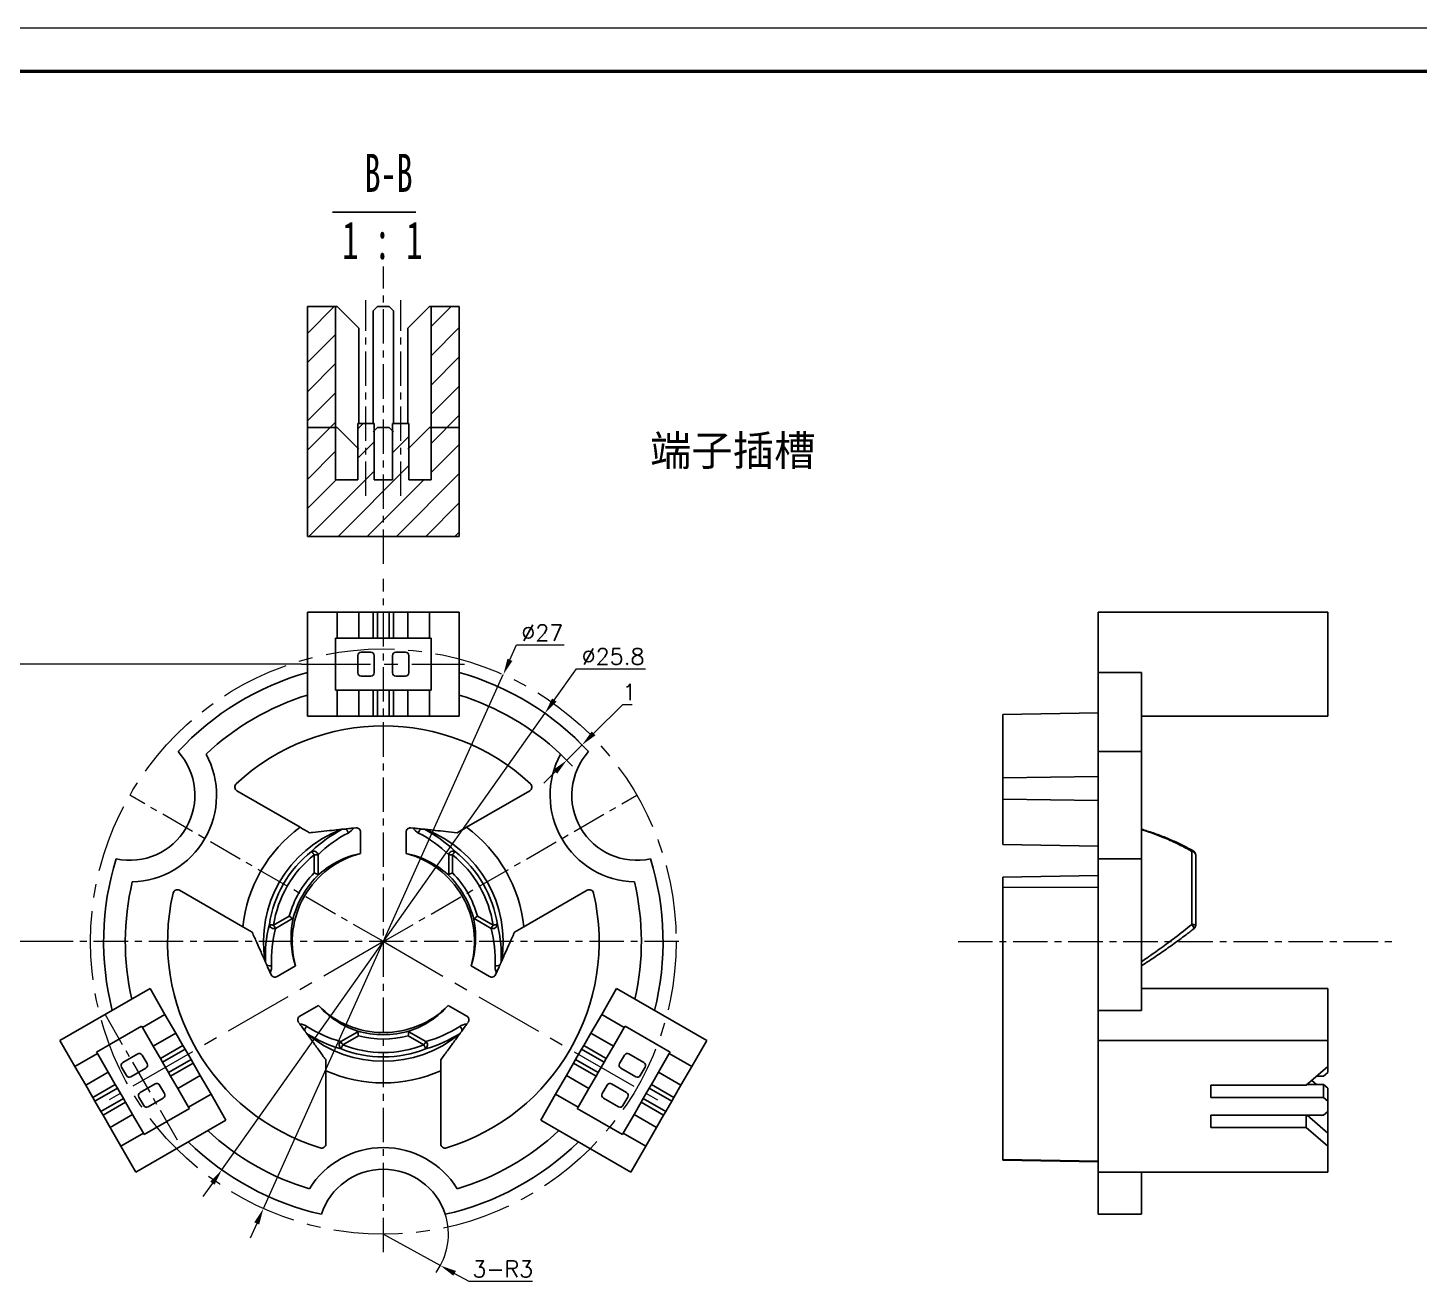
# Model space of a CAD drawing. Header units: millimetres. Extents: x 2517 to 6633, y 792 to 3241.
# Drawn here: x 3723 to 3787.1, y 1198.1 to 1255.9 of the extents above; entities that cross this region are included whole.
import ezdxf

# ---------------------------------------------------------------- set-up
doc = ezdxf.new("R2010")
doc.units = ezdxf.units.MM
doc.linetypes.add('CENTER', pattern=[50.8, 31.75, -6.35, 6.35, -6.35])
for name, color, linetype, lineweight in [('中心线', 1, 'CENTER', 9), ('填充', 3, 'Continuous', 9), ('实线', 7, 'Continuous', 25), ('尺寸标注', 2, 'Continuous', 9), ('引导线', 6, 'Continuous', 9), ('粗实线', 9, 'Continuous', 50)]:
    doc.layers.add(name, color=color, linetype=linetype, lineweight=lineweight)
doc.layers.add('图框', color=7, linetype='Continuous')
doc.styles.add('SLDTEXTSTYLE5', font='TXT', dxfattribs={"width": 0.62})
doc.styles.add('SLDTEXTSTYLE6', font='TXT', dxfattribs={"width": 0.62})
doc.styles.add('st', font='txt.shx')
doc.styles.get("Standard").update_dxf_attribs({"font": 'simfang.ttf'})
doc.dimstyles.new('st0.3', dxfattribs={"dimscale": 0.3, "dimtxt": 2.5, "dimasz": 2.5, "dimexe": 1.25, "dimexo": 0, "dimtad": 1, "dimtoh": 1, "dimdec": 3, "dimdsep": 46, "dimtxsty": 'st', "dimcen": 0, "dimclrd": 256, "dimclre": 256, "dimclrt": 256, "dimadec": 4, "dimazin": 2, "dimtfac": 1, "dimtdec": 3, "dimtmove": 0, "dimatfit": 1, "dimfxl": 1, "dimlwd": -1, "dimlwe": -1, "dimarcsym": 0})

# ---------------------------------------------------------------- blocks, each defined once
blk = doc.blocks.new('*D216')
at = {"layer": 'Defpoints', "color": 0, "ltscale": 0.1, "transparency": 16777216}
for p in [(3739.371, 1200.273), (3742.001, 1198.83)]:
    blk.add_point(p, dxfattribs=at)
at = {"layer": '尺寸标注', "ltscale": 0.1, "transparency": 16777216}
for p, q in [((3739.371, 1200.273), (3742.001, 1198.83)), ((3742.659, 1198.469), (3743.316, 1198.109)), ((3743.316, 1198.109), (3746.254, 1198.109))]:
    blk.add_line(p, q, dxfattribs=at)
blk.add_arc((3739.371, 1200.273), 3, 324.08818, 17.85846, dxfattribs=at)
blk.add_solid([(3742.719, 1198.579), (3742.599, 1198.36), (3742.001, 1198.83)], dxfattribs=at)
at = {"layer": '尺寸标注', "ltscale": 0.1, "transparency": 16777216, "insert": (3744.879, 1198.671), "char_height": 0.75, "attachment_point": 5, "style": 'st'}
blk.add_mtext('3-R3', dxfattribs=at)
blk = doc.blocks.new('SW_NOTE_1')
at = {"layer": '图框', "color": 0}
blk.add_line((-1.23, -0.86), (6.45, -0.86), dxfattribs=at)
at = {"layer": '图框', "color": 0, "char_height": 3.5, "attachment_point": 2}
for s, insert, style in [('B-B', (3.94, 4.51), 'SLDTEXTSTYLE5'), ('1 : 1', (3.37, -1.7), 'SLDTEXTSTYLE6')]:
    blk.add_mtext(s, dxfattribs=dict(at, insert=insert, style=style))
blk = doc.blocks.new('*D220')
at = {"layer": 'Defpoints', "color": 0, "ltscale": 0.1, "transparency": 16777216}
for p in [(3746.822, 1224.303), (3731.92, 1203.243)]:
    blk.add_point(p, dxfattribs=at)
at = {"layer": '尺寸标注', "ltscale": 0.1, "transparency": 16777216}
for p, q in [((3747.256, 1224.916), (3748.279, 1226.362)), ((3748.279, 1226.362), (3751.467, 1226.362)), ((3731.92, 1203.243), (3746.822, 1224.303)), ((3731.487, 1202.63), (3731.053, 1202.018))]:
    blk.add_line(p, q, dxfattribs=at)
for points in [[(3747.153, 1224.988), (3747.358, 1224.843), (3746.822, 1224.303)], [(3731.385, 1202.703), (3731.589, 1202.558), (3731.92, 1203.243)]]:
    blk.add_solid(points, dxfattribs=at)
at = {"layer": '尺寸标注', "ltscale": 0.1, "transparency": 16777216, "insert": (3749.967, 1226.925), "char_height": 0.75, "attachment_point": 5, "style": 'st'}
blk.add_mtext('∅25.8', dxfattribs=at)
blk = doc.blocks.new('*D226')
at = {"layer": 'Defpoints', "color": 0, "ltscale": 0.1, "transparency": 16777216}
for p in [(3735.6, 1226.573), (3721.314, 1213.773), (3723.956, 1213.773)]:
    blk.add_point(p, dxfattribs=at)
at = {"layer": '尺寸标注', "ltscale": 0.1, "transparency": 16777216}
for p, q in [((3735.6, 1226.573), (3720.939, 1226.573)), ((3721.314, 1225.823), (3721.314, 1214.523)), ((3723.956, 1213.773), (3720.939, 1213.773))]:
    blk.add_line(p, q, dxfattribs=at)
for points in [[(3721.189, 1225.823), (3721.439, 1225.823), (3721.314, 1226.573)], [(3721.189, 1214.523), (3721.439, 1214.523), (3721.314, 1213.773)]]:
    blk.add_solid(points, dxfattribs=at)
at = {"layer": '尺寸标注', "ltscale": 0.1, "transparency": 16777216, "insert": (3720.752, 1222.336), "char_height": 0.75, "attachment_point": 5, "rotation": 90, "style": 'st'}
blk.add_mtext('12.8', dxfattribs=at)
blk = doc.blocks.new('*D246')
at = {"layer": 'Defpoints', "color": 0, "ltscale": 0.1, "transparency": 16777216}
for p in [(3744.903, 1226.088), (3733.839, 1201.458)]:
    blk.add_point(p, dxfattribs=at)
at = {"layer": '尺寸标注', "ltscale": 0.1, "transparency": 16777216}
for p, q in [((3745.21, 1226.772), (3745.518, 1227.456)), ((3745.518, 1227.456), (3747.705, 1227.456)), ((3733.839, 1201.458), (3744.903, 1226.088)), ((3733.532, 1200.774), (3733.224, 1200.09))]:
    blk.add_line(p, q, dxfattribs=at)
for points in [[(3745.096, 1226.823), (3745.324, 1226.72), (3744.903, 1226.088)], [(3733.418, 1200.826), (3733.646, 1200.723), (3733.839, 1201.458)]]:
    blk.add_solid(points, dxfattribs=at)
at = {"layer": '尺寸标注', "ltscale": 0.1, "transparency": 16777216, "insert": (3746.705, 1228.018), "char_height": 0.75, "attachment_point": 5, "style": 'st'}
blk.add_mtext('∅27', dxfattribs=at)
blk = doc.blocks.new('*D431')
at = {"layer": 'Defpoints', "color": 0, "ltscale": 0.1, "transparency": 16777216}
for p in [(3748.25, 1223.131), (3747.543, 1222.424), (3748.536, 1222.845)]:
    blk.add_point(p, dxfattribs=at)
at = {"layer": '尺寸标注', "ltscale": 0.1, "transparency": 16777216}
for p, q in [((3749.066, 1223.376), (3750.408, 1224.717)), ((3750.408, 1224.717), (3750.845, 1224.717)), ((3748.25, 1223.131), (3748.801, 1222.58)), ((3747.543, 1222.424), (3748.094, 1221.873)), ((3747.829, 1222.138), (3748.536, 1222.845)), ((3747.298, 1221.608), (3746.768, 1221.077))]:
    blk.add_line(p, q, dxfattribs=at)
for points in [[(3748.978, 1223.464), (3749.155, 1223.287), (3748.536, 1222.845)], [(3747.21, 1221.696), (3747.387, 1221.519), (3747.829, 1222.138)]]:
    blk.add_solid(points, dxfattribs=at)
at = {"layer": '尺寸标注', "ltscale": 0.1, "transparency": 16777216, "insert": (3750.72, 1225.28), "char_height": 0.75, "attachment_point": 5, "style": 'st'}
blk.add_mtext('1', dxfattribs=at)

msp = doc.modelspace()

# ---------------------------------------------------------------- hatches: boundary and pattern name
at = {"layer": '填充'}
h = msp.add_hatch(dxfattribs=at)
h.set_pattern_fill('ANSI31', color=256, scale=0.3, style=0)
h.set_pattern_definition([(45, (41.2096, -64.5326), (-0.6735192, 0.6735192), [])])
h.paths.add_polyline_path([(3737.1711, 1243.0679), (3735.8711, 1243.0679), (3735.8711, 1232.4679), (3742.8711, 1232.4679), (3742.8711, 1243.0679), (3741.5711, 1243.0679), (3741.5711, 1235.0679), (3740.5461, 1235.0679), (3740.5461, 1237.6679), (3739.7961, 1237.6679), (3739.7961, 1235.0679), (3738.9461, 1235.0679), (3738.9461, 1237.6679), (3738.1961, 1237.6679), (3738.1961, 1235.0679), (3737.1711, 1235.0679)], flags=0)

# ---------------------------------------------------------------- linework, layer by layer
at = {"color": 7, "linetype": 'Continuous', "lineweight": 25}
for p, q in [((3735.8711, 1243.0679), (3735.8711, 1232.4679)), ((3737.1711, 1243.0679), (3735.8711, 1243.0679)), ((3737.1711, 1235.0679), (3737.1711, 1243.0679)), ((3737.2461, 1243.0679), (3737.1711, 1243.0679)), ((3738.2461, 1242.0679), (3737.2461, 1243.0679)), ((3739.0961, 1243.0679), (3738.8961, 1242.8679)), ((3738.8961, 1242.8679), (3738.8961, 1237.6679)), ((3739.6461, 1243.0679), (3739.0961, 1243.0679)), ((3739.8461, 1242.8679), (3739.6461, 1243.0679)), ((3739.8461, 1237.6679), (3739.8461, 1242.8679)), ((3741.4961, 1243.0679), (3740.4961, 1242.0679)), ((3741.5711, 1243.0679), (3741.4961, 1243.0679)), ((3741.5711, 1243.0679), (3741.5711, 1235.0679)), ((3742.8711, 1243.0679), (3741.5711, 1243.0679)), ((3742.8711, 1243.0679), (3742.8711, 1232.4679)), ((3738.2461, 1237.6679), (3738.2461, 1242.0679)), ((3740.4961, 1242.0679), (3740.4961, 1237.6679)), ((3737.1711, 1237.4816), (3735.8711, 1237.4816)), ((3737.2461, 1237.4816), (3737.1711, 1237.4816)), ((3738.2461, 1236.4816), (3737.2461, 1237.4816)), ((3738.1961, 1237.6679), (3738.1961, 1235.0679)), ((3738.1961, 1237.6679), (3738.9461, 1237.6679)), ((3739.0961, 1237.4816), (3738.8961, 1237.2816)), ((3738.9461, 1235.0679), (3738.9461, 1237.6679)), ((3739.6461, 1237.4816), (3739.0961, 1237.4816)), ((3739.8461, 1237.2816), (3739.6461, 1237.4816)), ((3739.7961, 1237.6679), (3739.7961, 1235.0679)), ((3739.7961, 1237.6679), (3740.5461, 1237.6679)), ((3741.4961, 1237.4816), (3740.4961, 1236.4816)), ((3740.5461, 1235.0679), (3740.5461, 1237.6679)), ((3741.5711, 1237.4816), (3741.4961, 1237.4816)), ((3742.8711, 1237.4816), (3741.5711, 1237.4816)), ((3738.1961, 1235.0679), (3737.1711, 1235.0679)), ((3739.7961, 1235.0679), (3738.9461, 1235.0679)), ((3741.5711, 1235.0679), (3740.5461, 1235.0679)), ((3735.8711, 1232.4679), (3742.8711, 1232.4679)), ((3735.8711, 1228.973), (3735.8711, 1224.173)), ((3735.8711, 1228.973), (3737.2461, 1228.973)), ((3737.2461, 1227.773), (3737.2461, 1228.973)), ((3738.2461, 1228.973), (3737.2461, 1228.973)), ((3738.2461, 1227.773), (3738.2461, 1228.973)), ((3738.8961, 1228.973), (3738.2461, 1228.973)), ((3738.8961, 1227.773), (3738.8961, 1228.973)), ((3738.8961, 1228.973), (3739.0961, 1228.973)), ((3739.0961, 1228.973), (3739.0961, 1227.773)), ((3739.0961, 1228.973), (3739.6461, 1228.973)), ((3739.6461, 1227.773), (3739.6461, 1228.973)), ((3739.6461, 1228.973), (3739.8461, 1228.973)), ((3739.8461, 1228.973), (3739.8461, 1227.773)), ((3740.4961, 1228.973), (3739.8461, 1228.973)), ((3740.4961, 1227.773), (3740.4961, 1228.973)), ((3741.4961, 1228.973), (3740.4961, 1228.973)), ((3741.4961, 1227.773), (3741.4961, 1228.973)), ((3741.4961, 1228.973), (3742.8711, 1228.973)), ((3742.8711, 1228.973), (3742.8711, 1224.173)), ((3782.934, 1228.973), (3772.334, 1228.973)), ((3772.334, 1228.973), (3772.334, 1226.1891)), ((3782.934, 1228.973), (3782.934, 1224.173)), ((3737.1711, 1227.773), (3737.1711, 1225.373)), ((3737.2461, 1227.773), (3737.1711, 1227.773)), ((3738.2461, 1227.773), (3737.2461, 1227.773)), ((3738.8961, 1227.773), (3738.2461, 1227.773)), ((3739.0961, 1227.773), (3738.8961, 1227.773)), ((3739.6461, 1227.773), (3739.0961, 1227.773)), ((3739.8461, 1227.773), (3739.6461, 1227.773)), ((3740.4961, 1227.773), (3739.8461, 1227.773)), ((3741.4961, 1227.773), (3740.4961, 1227.773)), ((3741.5711, 1227.773), (3741.4961, 1227.773)), ((3741.5711, 1225.373), (3741.5711, 1227.773)), ((3738.1961, 1226.973), (3738.1961, 1226.173)), ((3738.7961, 1227.123), (3738.3461, 1227.123)), ((3738.9461, 1226.173), (3738.9461, 1226.973)), ((3739.7961, 1226.973), (3739.7961, 1226.173)), ((3740.3961, 1227.123), (3739.9461, 1227.123)), ((3740.5461, 1226.173), (3740.5461, 1226.973)), ((3772.334, 1226.1891), (3774.334, 1226.1891)), ((3772.334, 1222.5359), (3772.334, 1226.1891)), ((3774.334, 1226.1891), (3774.334, 1222.5359)), ((3738.3461, 1226.023), (3738.7961, 1226.023)), ((3739.9461, 1226.023), (3740.3961, 1226.023)), ((3737.2461, 1225.373), (3737.1711, 1225.373)), ((3737.2461, 1224.173), (3737.2461, 1225.373)), ((3738.2461, 1225.373), (3737.2461, 1225.373)), ((3738.2461, 1224.173), (3738.2461, 1225.373)), ((3738.8961, 1225.373), (3738.2461, 1225.373)), ((3738.8961, 1224.173), (3738.8961, 1225.373)), ((3738.8961, 1225.373), (3739.0961, 1225.373)), ((3739.0961, 1225.373), (3739.0961, 1224.173)), ((3739.6461, 1225.373), (3739.0961, 1225.373)), ((3739.6461, 1224.173), (3739.6461, 1225.373)), ((3739.6461, 1225.373), (3739.8461, 1225.373)), ((3739.8461, 1225.373), (3739.8461, 1224.173)), ((3740.4961, 1225.373), (3739.8461, 1225.373)), ((3740.4961, 1224.173), (3740.4961, 1225.373)), ((3741.4961, 1225.373), (3740.4961, 1225.373)), ((3741.4961, 1224.173), (3741.4961, 1225.373)), ((3741.5711, 1225.373), (3741.4961, 1225.373)), ((3772.334, 1224.323), (3767.934, 1224.2479)), ((3767.934, 1221.3349), (3767.934, 1224.2479)), ((3737.2461, 1224.173), (3735.8711, 1224.173)), ((3737.2461, 1224.173), (3738.2461, 1224.173)), ((3738.2461, 1224.173), (3738.8961, 1224.173)), ((3739.0961, 1224.173), (3738.8961, 1224.173)), ((3739.6461, 1224.173), (3739.0961, 1224.173)), ((3739.8461, 1224.173), (3739.6461, 1224.173)), ((3739.8461, 1224.173), (3740.4961, 1224.173)), ((3740.4961, 1224.173), (3741.4961, 1224.173)), ((3742.8711, 1224.173), (3741.4961, 1224.173)), ((3782.934, 1224.173), (3774.334, 1224.173)), ((3772.334, 1222.5359), (3774.334, 1222.5359)), ((3772.334, 1222.5359), (3772.334, 1217.5901)), ((3774.334, 1222.5359), (3774.334, 1217.5901)), ((3767.934, 1221.3349), (3772.334, 1221.3891)), ((3767.934, 1220.3425), (3767.934, 1221.3349)), ((3735.5389, 1219.0454), (3732.6211, 1220.73)), ((3746.121, 1220.73), (3743.2032, 1219.0454)), ((3767.934, 1220.3425), (3772.334, 1220.2775)), ((3767.934, 1218.256), (3767.934, 1220.3425)), ((3738.0101, 1219.0102), (3738.1002, 1219.0197)), ((3738.3211, 1217.8396), (3738.3211, 1218.8208)), ((3740.4211, 1218.8208), (3740.4211, 1217.8396)), ((3740.7321, 1219.0102), (3740.642, 1219.0197)), ((3767.934, 1218.256), (3772.334, 1218.1788)), ((3776.6511, 1214.5602), (3776.6511, 1217.9321)), ((3736.1849, 1216.9428), (3736.1849, 1217.7762)), ((3736.3581, 1217.7762), (3736.1849, 1217.7762)), ((3736.3581, 1217.7762), (3736.3581, 1216.8705)), ((3742.384, 1217.7762), (3742.5573, 1217.7762)), ((3742.384, 1216.8705), (3742.384, 1217.7762)), ((3742.5573, 1217.7762), (3742.5573, 1216.9428)), ((3774.334, 1217.5901), (3772.334, 1217.5901)), ((3772.334, 1210.596), (3772.334, 1217.5901)), ((3774.334, 1217.5901), (3774.334, 1210.596)), ((3776.834, 1217.7762), (3776.834, 1214.5307)), ((3772.334, 1216.8206), (3767.934, 1216.7455)), ((3767.934, 1216.2695), (3767.934, 1216.7455)), ((3729.9711, 1216.1401), (3732.8889, 1214.4555)), ((3745.8532, 1214.4555), (3748.771, 1216.1401)), ((3767.934, 1216.2695), (3772.334, 1216.2874)), ((3767.934, 1203.7146), (3767.934, 1216.2695)), ((3734.3111, 1214.5307), (3735.0329, 1214.9474)), ((3735.1821, 1214.8336), (3734.3977, 1214.3807)), ((3744.3444, 1214.3807), (3743.56, 1214.8336)), ((3743.7093, 1214.9474), (3744.431, 1214.5307)), ((3734.155, 1212.333), (3734.1918, 1212.2503)), ((3734.4745, 1212.1584), (3735.3243, 1212.649)), ((3743.4179, 1212.649), (3744.2676, 1212.1584)), ((3744.5871, 1212.333), (3744.5503, 1212.2503)), ((3724.4575, 1209.2041), (3728.6144, 1211.6041)), ((3728.6144, 1211.6041), (3729.3019, 1210.4133)), ((3749.4402, 1210.4133), (3750.1277, 1211.6041)), ((3754.2846, 1209.2041), (3750.1277, 1211.6041)), ((3782.934, 1211.6041), (3774.334, 1211.6041)), ((3782.934, 1209.2041), (3782.934, 1211.6041)), ((3736.3743, 1210.8304), (3735.5245, 1210.3398)), ((3743.2176, 1210.3398), (3742.3679, 1210.8304)), ((3729.3019, 1210.4133), (3728.2627, 1209.8133)), ((3729.8019, 1209.5473), (3729.3019, 1210.4133)), ((3749.4402, 1210.4133), (3748.9402, 1209.5473)), ((3749.4402, 1210.4133), (3750.4795, 1209.8133)), ((3772.334, 1209.2041), (3772.334, 1210.596)), ((3772.334, 1210.596), (3774.334, 1210.596)), ((3728.2252, 1209.8783), (3726.1467, 1208.6783)), ((3728.2252, 1209.8783), (3728.2627, 1209.8133)), ((3728.2627, 1209.8133), (3728.7627, 1208.9473)), ((3729.8019, 1209.5473), (3728.7627, 1208.9473)), ((3730.1269, 1208.9844), (3729.8019, 1209.5473)), ((3735.516, 1209.9757), (3735.4627, 1210.049)), ((3737.4107, 1209.1621), (3738.1951, 1209.6149)), ((3740.5471, 1209.6149), (3741.3315, 1209.1621)), ((3743.2262, 1209.9757), (3743.2794, 1210.049)), ((3748.9402, 1209.5473), (3748.6152, 1208.9844)), ((3748.9402, 1209.5473), (3749.9795, 1208.9473)), ((3749.9795, 1208.9473), (3750.4795, 1209.8133)), ((3750.4795, 1209.8133), (3750.517, 1209.8783)), ((3752.5954, 1208.6783), (3750.517, 1209.8783)), ((3725.145, 1208.0133), (3724.4575, 1209.2041)), ((3728.7627, 1208.9473), (3729.0877, 1208.3844)), ((3729.0877, 1208.3844), (3730.1269, 1208.9844)), ((3730.1269, 1208.9844), (3730.2269, 1208.8112)), ((3738.219, 1209.4288), (3737.4973, 1209.0121)), ((3741.2449, 1209.0121), (3740.5231, 1209.4288)), ((3748.5152, 1208.8112), (3748.6152, 1208.9844)), ((3748.6152, 1208.9844), (3749.6545, 1208.3844)), ((3749.6545, 1208.3844), (3749.9795, 1208.9473)), ((3754.2846, 1209.2041), (3753.5971, 1208.0133)), ((3782.934, 1209.2041), (3772.334, 1209.2041)), ((3772.334, 1203.1419), (3772.334, 1209.2041)), ((3782.934, 1208.0133), (3782.934, 1209.2041)), ((3726.1842, 1208.6133), (3725.145, 1208.0133)), ((3726.1467, 1208.6783), (3726.1842, 1208.6133)), ((3726.1842, 1208.6133), (3726.6842, 1207.7473)), ((3728.0448, 1208.5906), (3727.352, 1208.1906)), ((3728.4747, 1208.146), (3728.2497, 1208.5357)), ((3729.1877, 1208.2112), (3729.0877, 1208.3844)), ((3730.2269, 1208.8112), (3729.1877, 1208.2112)), ((3729.1877, 1208.2112), (3729.4627, 1207.7348)), ((3729.4627, 1207.7348), (3730.5019, 1208.3348)), ((3730.2269, 1208.8112), (3730.5019, 1208.3348)), ((3730.5019, 1208.3348), (3730.6019, 1208.1616)), ((3748.1402, 1208.1616), (3748.2402, 1208.3348)), ((3748.2402, 1208.3348), (3748.5152, 1208.8112)), ((3748.2402, 1208.3348), (3749.2795, 1207.7348)), ((3749.5545, 1208.2112), (3748.5152, 1208.8112)), ((3749.2795, 1207.7348), (3749.5545, 1208.2112)), ((3749.6545, 1208.3844), (3749.5545, 1208.2112)), ((3750.4924, 1208.5357), (3750.2674, 1208.146)), ((3751.3901, 1208.1906), (3750.6973, 1208.5906)), ((3752.0579, 1207.7473), (3752.5579, 1208.6133)), ((3752.5579, 1208.6133), (3752.5954, 1208.6783)), ((3752.5579, 1208.6133), (3753.5971, 1208.0133)), ((3725.145, 1208.0133), (3725.645, 1207.1473)), ((3726.6842, 1207.7473), (3725.645, 1207.1473)), ((3726.6842, 1207.7473), (3727.0092, 1207.1844)), ((3727.2971, 1207.9857), (3727.5221, 1207.596)), ((3727.727, 1207.5411), (3728.4198, 1207.9411)), ((3729.5627, 1207.5616), (3729.4627, 1207.7348)), ((3730.6019, 1208.1616), (3729.5627, 1207.5616)), ((3729.5627, 1207.5616), (3729.8877, 1206.9987)), ((3730.9269, 1207.5987), (3729.8877, 1206.9987)), ((3730.9269, 1207.5987), (3730.6019, 1208.1616)), ((3731.4269, 1206.7327), (3730.9269, 1207.5987)), ((3736.7211, 1207.8181), (3736.7211, 1204.4488)), ((3742.0211, 1204.4488), (3742.0211, 1207.8181)), ((3747.8152, 1207.5987), (3747.3152, 1206.7327)), ((3748.1402, 1208.1616), (3747.8152, 1207.5987)), ((3747.8152, 1207.5987), (3748.8545, 1206.9987)), ((3749.1795, 1207.5616), (3748.1402, 1208.1616)), ((3748.8545, 1206.9987), (3749.1795, 1207.5616)), ((3749.2795, 1207.7348), (3749.1795, 1207.5616)), ((3750.3223, 1207.9411), (3751.0151, 1207.5411)), ((3751.22, 1207.596), (3751.445, 1207.9857)), ((3751.7329, 1207.1844), (3752.0579, 1207.7473)), ((3752.0579, 1207.7473), (3753.0971, 1207.1473)), ((3753.0971, 1207.1473), (3753.5971, 1208.0133)), ((3782.934, 1208.0133), (3781.934, 1207.1473)), ((3782.734, 1207.5616), (3782.4125, 1207.5616)), ((3782.734, 1207.5616), (3782.934, 1207.7348)), ((3782.934, 1208.0133), (3782.934, 1207.7348)), ((3725.645, 1207.1473), (3725.97, 1206.5844)), ((3725.97, 1206.5844), (3727.0092, 1207.1844)), ((3727.1092, 1207.0112), (3726.07, 1206.4112)), ((3727.0092, 1207.1844), (3727.1092, 1207.0112)), ((3727.1092, 1207.0112), (3727.3842, 1206.5348)), ((3728.8448, 1207.2049), (3728.152, 1206.8049)), ((3729.2747, 1206.7603), (3729.0497, 1207.15)), ((3729.8877, 1206.9987), (3730.3877, 1206.1327)), ((3748.3545, 1206.1327), (3748.8545, 1206.9987)), ((3749.6924, 1207.15), (3749.4674, 1206.7603)), ((3750.5901, 1206.8049), (3749.8973, 1207.2049)), ((3751.3579, 1206.5348), (3751.6329, 1207.0112)), ((3751.6329, 1207.0112), (3751.7329, 1207.1844)), ((3752.6721, 1206.4112), (3751.6329, 1207.0112)), ((3751.7329, 1207.1844), (3752.7721, 1206.5844)), ((3752.7721, 1206.5844), (3753.0971, 1207.1473)), ((3781.934, 1207.1473), (3777.534, 1207.1473)), ((3777.534, 1207.1473), (3777.534, 1206.5844)), ((3781.9768, 1207.1844), (3782.734, 1207.1844)), ((3782.4125, 1207.1844), (3782.1947, 1207.373)), ((3782.734, 1206.5844), (3782.734, 1207.1844)), ((3782.734, 1207.1844), (3782.934, 1207.0112)), ((3782.934, 1207.0112), (3782.934, 1206.4112)), ((3726.07, 1206.4112), (3725.97, 1206.5844)), ((3726.345, 1205.9348), (3726.07, 1206.4112)), ((3726.345, 1205.9348), (3727.3842, 1206.5348)), ((3727.4842, 1206.3616), (3726.445, 1205.7616)), ((3727.3842, 1206.5348), (3727.4842, 1206.3616)), ((3727.4842, 1206.3616), (3727.8092, 1205.7987)), ((3728.0971, 1206.6), (3728.3221, 1206.2103)), ((3728.527, 1206.1554), (3729.2198, 1206.5554)), ((3731.4269, 1206.7327), (3730.3877, 1206.1327)), ((3731.4269, 1206.7327), (3732.1144, 1205.5419)), ((3746.6277, 1205.5419), (3747.3152, 1206.7327)), ((3747.3152, 1206.7327), (3748.3545, 1206.1327)), ((3749.5223, 1206.5554), (3750.2151, 1206.1554)), ((3750.42, 1206.2103), (3750.645, 1206.6)), ((3750.9329, 1205.7987), (3751.2579, 1206.3616)), ((3751.2579, 1206.3616), (3751.3579, 1206.5348)), ((3752.2971, 1205.7616), (3751.2579, 1206.3616)), ((3751.3579, 1206.5348), (3752.3971, 1205.9348)), ((3752.6721, 1206.4112), (3752.3971, 1205.9348)), ((3752.7721, 1206.5844), (3752.6721, 1206.4112)), ((3777.534, 1206.5844), (3782.734, 1206.5844)), ((3782.934, 1206.4112), (3782.734, 1206.5844)), ((3782.934, 1205.9348), (3782.934, 1206.4112)), ((3726.445, 1205.7616), (3726.345, 1205.9348)), ((3726.445, 1205.7616), (3726.77, 1205.1987)), ((3727.8092, 1205.7987), (3726.77, 1205.1987)), ((3727.8092, 1205.7987), (3728.3092, 1204.9327)), ((3728.3467, 1204.8677), (3730.4252, 1206.0677)), ((3730.3877, 1206.1327), (3730.4252, 1206.0677)), ((3748.317, 1206.0677), (3748.3545, 1206.1327)), ((3748.317, 1206.0677), (3750.3954, 1204.8677)), ((3750.4329, 1204.9327), (3750.9329, 1205.7987)), ((3750.9329, 1205.7987), (3751.9721, 1205.1987)), ((3751.9721, 1205.1987), (3752.2971, 1205.7616)), ((3752.3971, 1205.9348), (3752.2971, 1205.7616)), ((3777.534, 1205.7616), (3777.534, 1205.1987)), ((3782.734, 1205.7616), (3777.534, 1205.7616)), ((3781.934, 1205.7616), (3781.934, 1205.1987)), ((3781.9768, 1205.7616), (3782.934, 1204.9327)), ((3782.734, 1205.7616), (3782.934, 1205.9348)), ((3782.934, 1204.9327), (3782.934, 1205.9348)), ((3726.77, 1205.1987), (3727.27, 1204.3327)), ((3727.9575, 1203.1419), (3732.1144, 1205.5419)), ((3750.7846, 1203.1419), (3746.6277, 1205.5419)), ((3751.4721, 1204.3327), (3751.9721, 1205.1987)), ((3777.534, 1205.1987), (3781.934, 1205.1987)), ((3781.934, 1205.1987), (3782.934, 1204.3327)), ((3728.3092, 1204.9327), (3727.27, 1204.3327)), ((3728.3092, 1204.9327), (3728.3467, 1204.8677)), ((3750.3954, 1204.8677), (3750.4329, 1204.9327)), ((3750.4329, 1204.9327), (3751.4721, 1204.3327)), ((3782.934, 1204.9327), (3782.934, 1204.3327)), ((3727.9575, 1203.1419), (3727.27, 1204.3327)), ((3751.4721, 1204.3327), (3750.7846, 1203.1419)), ((3767.934, 1203.7146), (3772.334, 1203.6425)), ((3767.934, 1203.6897), (3767.934, 1203.7146)), ((3782.934, 1203.1419), (3782.934, 1204.3327)), ((3767.934, 1203.6897), (3772.334, 1203.6147)), ((3782.934, 1203.1419), (3772.334, 1203.1419)), ((3772.334, 1201.193), (3772.334, 1203.1419)), ((3774.334, 1203.1419), (3774.334, 1201.193)), ((3772.334, 1201.193), (3774.334, 1201.193))]:
    msp.add_line(p, q, dxfattribs=at)
at = {"color": 7, "linetype": 'Continuous', "lineweight": 25, "flags": 128}
for points in [[(3736.1849, 1217.7762), (3736.1619, 1217.8051), (3736.1397, 1217.833), (3736.119, 1217.8589), (3736.1006, 1217.882), (3736.0851, 1217.9015), (3736.0731, 1217.9167), (3736.0649, 1217.927), (3736.0608, 1217.9321)], [(3742.6813, 1217.9321), (3742.6773, 1217.927), (3742.669, 1217.9167), (3742.657, 1217.9015), (3742.6415, 1217.882), (3742.6231, 1217.8589), (3742.6024, 1217.833), (3742.5802, 1217.8051), (3742.5573, 1217.7762)], [(3734.3111, 1214.5307), (3734.2746, 1214.5362), (3734.2393, 1214.5415), (3734.2065, 1214.5464), (3734.1773, 1214.5507), (3734.1527, 1214.5544), (3734.1336, 1214.5573), (3734.1205, 1214.5592), (3734.114, 1214.5602)], [(3734.3111, 1214.5307), (3734.3241, 1214.5081), (3734.3369, 1214.4859), (3734.3493, 1214.4644), (3734.3611, 1214.4441), (3734.3719, 1214.4253), (3734.3818, 1214.4082), (3734.3904, 1214.3933), (3734.3977, 1214.3807)], [(3744.431, 1214.5307), (3744.418, 1214.5081), (3744.4052, 1214.4859), (3744.3928, 1214.4644), (3744.381, 1214.4441), (3744.3702, 1214.4253), (3744.3603, 1214.4082), (3744.3517, 1214.3933), (3744.3444, 1214.3807)], [(3744.6281, 1214.5602), (3744.6216, 1214.5592), (3744.6086, 1214.5573), (3744.5894, 1214.5544), (3744.5648, 1214.5507), (3744.5356, 1214.5464), (3744.5028, 1214.5415), (3744.4676, 1214.5362), (3744.431, 1214.5307)], [(3737.4973, 1209.0121), (3737.4842, 1209.0347), (3737.4714, 1209.0569), (3737.459, 1209.0783), (3737.4473, 1209.0987), (3737.4364, 1209.1175), (3737.4266, 1209.1345), (3737.4179, 1209.1495), (3737.4107, 1209.1621)], [(3737.4243, 1208.8266), (3737.4267, 1208.8328), (3737.4315, 1208.845), (3737.4386, 1208.8631), (3737.4477, 1208.8862), (3737.4585, 1208.9137), (3737.4707, 1208.9445), (3737.4837, 1208.9777), (3737.4973, 1209.0121)], [(3741.3315, 1209.1621), (3741.3242, 1209.1495), (3741.3156, 1209.1345), (3741.3057, 1209.1175), (3741.2949, 1209.0987), (3741.2831, 1209.0783), (3741.2707, 1209.0569), (3741.2579, 1209.0347), (3741.2449, 1209.0121)], [(3741.3178, 1208.8266), (3741.3154, 1208.8328), (3741.3106, 1208.845), (3741.3035, 1208.8631), (3741.2944, 1208.8862), (3741.2836, 1208.9137), (3741.2714, 1208.9445), (3741.2584, 1208.9777), (3741.2449, 1209.0121)]]:
    msp.add_lwpolyline(points, dxfattribs=at)
at = {"color": 7, "linetype": 'Continuous', "lineweight": 25}
for centre, radius, start, end in [((3738.3461, 1226.973), 0.15, 90, 180), ((3738.7961, 1226.973), 0.15, 0, 90), ((3739.9461, 1226.973), 0.15, 90, 180), ((3740.3961, 1226.973), 0.15, 0, 90), ((3739.3711, 1213.773), 12.9, 105.7427, 137.211499), ((3738.3461, 1226.173), 0.15, 180, 270), ((3738.7961, 1226.173), 0.15, 270, 0), ((3739.9461, 1226.173), 0.15, 180, 270), ((3740.3961, 1226.173), 0.15, 270, 0), ((3739.3711, 1213.773), 12.9, 42.788501, 74.2573), ((3739.3711, 1213.773), 11.9, 107.104636, 133.369415), ((3739.3711, 1213.773), 11.9, 46.630585, 72.895364), ((3739.3711, 1213.773), 9.95, 46.996165, 133.003835), ((3727.6797, 1220.523), 3, 257.858463, 42.141537), ((3727.6797, 1220.523), 4, 271.630851, 28.369149), ((3751.0624, 1220.523), 4, 151.630851, 268.369149), ((3751.0624, 1220.523), 3, 137.858463, 282.141537), ((3732.7211, 1220.9032), 0.2, 133.003835, 240), ((3746.021, 1220.9032), 0.2, 300, 46.996165), ((3739.3711, 1213.773), 6.518, 126.010489, 173.989511), ((3739.3711, 1213.773), 5.5216, 110.287383, 189.712617), ((3737.5208, 1218.7551), 0.2259, 6.839183, 69.72608), ((3738.1211, 1218.8208), 0.2, 0, 96), ((3740.6211, 1218.8208), 0.2, 84, 180), ((3741.2213, 1218.7551), 0.2259, 110.27392, 173.160817), ((3739.3711, 1213.773), 5.5216, 350.287383, 69.712617), ((3739.3711, 1213.773), 6.518, 6.010489, 53.989511), ((3739.3711, 1213.773), 5.3157, 128.516546, 171.483454), ((3739.3711, 1213.773), 4.2, 104.477512, 195.522488), ((3736.1477, 1217.7366), 0.214, 10.67497, 113.97669), ((3739.3711, 1213.773), 4.2, 344.477512, 75.522488), ((3742.5944, 1217.7366), 0.214, 66.02331, 169.32503), ((3739.3711, 1213.773), 5.3157, 8.516546, 51.483454), ((3776.6574, 1217.7543), 0.178, 7.08724, 92.026614), ((3776.634, 1217.7762), 0.2, 0, 60.357247), ((3739.3711, 1213.773), 12.9, 162.788501, 194.2573), ((3739.3711, 1213.773), 5.1164, 128.516546, 171.483454), ((3739.3711, 1213.773), 5.1164, 8.516546, 51.483454), ((3739.3711, 1213.773), 12.9, 345.7427, 17.211499), ((3739.3711, 1213.773), 4.4944, 135.147999, 164.852001), ((3739.3711, 1213.773), 4.2944, 133.545082, 166.454918), ((3739.3711, 1213.773), 4.2944, 13.545082, 46.454918), ((3739.3711, 1213.773), 4.4944, 15.147999, 44.852001), ((3739.3711, 1213.773), 11.9, 166.630585, 192.895365), ((3739.3711, 1213.773), 9.95, 166.996165, 253.003835), ((3729.8711, 1215.9669), 0.2, 60, 166.996165), ((3739.3711, 1213.773), 9.95, 286.996165, 13.003835), ((3748.871, 1215.9669), 0.2, 13.003835, 120), ((3739.3711, 1213.773), 11.9, 347.104635, 13.369415), ((3734.3268, 1214.5827), 0.214, 186.023078, 289.325181), ((3744.4153, 1214.5827), 0.214, 250.674819, 353.976922), ((3776.693, 1214.2381), 0.3248, 64.26396, 97.406677), ((3776.634, 1214.5307), 0.2, 308.115363, 0), ((3734.1313, 1212.8843), 0.2259, 230.273815, 293.160928), ((3744.6108, 1212.8843), 0.2259, 246.839072, 309.726185), ((3734.3745, 1212.3316), 0.2, 204, 300), ((3744.3676, 1212.3316), 0.2, 240, 336), ((3739.3711, 1213.773), 4.2, 224.477512, 315.522488), ((3735.6245, 1210.1666), 0.2, 120, 216), ((3743.1176, 1210.1666), 0.2, 324, 60), ((3735.9815, 1209.6796), 0.2259, 126.839139, 189.726112), ((3739.3711, 1213.773), 5.5216, 230.287383, 309.712617), ((3739.3711, 1213.773), 4.2944, 253.545082, 286.454918), ((3742.7606, 1209.6796), 0.2259, 350.273888, 53.160861), ((3737.5502, 1208.9997), 0.214, 130.6748, 233.976938), ((3739.3711, 1213.773), 5.1164, 248.516546, 291.483454), ((3739.3711, 1213.773), 4.4944, 255.147999, 284.852001), ((3741.192, 1208.9997), 0.214, 306.023062, 49.3252), ((3728.1198, 1208.4607), 0.15, 30, 120), ((3739.3711, 1213.773), 5.3157, 248.516546, 291.483454), ((3750.6223, 1208.4607), 0.15, 60, 150), ((3727.427, 1208.0607), 0.15, 120, 210), ((3727.652, 1207.671), 0.15, 210, 300), ((3728.3448, 1208.071), 0.15, 300, 30), ((3739.3711, 1213.773), 6.518, 246.010489, 293.989511), ((3750.3973, 1208.071), 0.15, 150, 240), ((3751.0901, 1207.671), 0.15, 240, 330), ((3751.3151, 1208.0607), 0.15, 330, 60), ((3728.9198, 1207.075), 0.15, 30, 120), ((3749.8223, 1207.075), 0.15, 60, 150), ((3728.227, 1206.675), 0.15, 120, 210), ((3729.1448, 1206.6853), 0.15, 300, 30), ((3749.5973, 1206.6853), 0.15, 150, 240), ((3750.5151, 1206.675), 0.15, 330, 60), ((3728.452, 1206.2853), 0.15, 210, 300), ((3750.2901, 1206.2853), 0.15, 240, 330), ((3739.3711, 1213.773), 11.9, 227.104634, 253.369415), ((3739.3711, 1213.773), 11.9, 286.630585, 312.895366), ((3739.3711, 1213.773), 12.9, 225.7427, 257.211499), ((3736.5211, 1204.4488), 0.2, 253.003835, 0), ((3742.2211, 1204.4488), 0.2, 180, 286.996165), ((3739.3711, 1213.773), 12.9, 282.788501, 314.2573), ((3739.3711, 1200.273), 4, 31.630851, 148.369149), ((3739.3711, 1200.273), 3, 17.858463, 162.141537)]:
    msp.add_arc(centre, radius, start, end, dxfattribs=at)
at = {"color": 8, "linetype": 'Continuous', "lineweight": 25}
for centre, radius, start, end in [((3776.7064, 1217.8753), 0.0793, 70.445588, 134.244759), ((3776.3861, 1214.2857), 0.3815, 13.27826, 46.013933), ((3774.3493, 1212.6733), 0.017, 205.928275, 238.601447)]:
    msp.add_arc(centre, radius, start, end, dxfattribs=at)
at = {"color": 7, "linetype": 'Continuous', "lineweight": 25}
for centre, major_axis, ratio, start_param, end_param in [((3740.3928, 1213.773), (5.7154, 0), 0.9889182, 2.0524508, 2.3545404), ((3738.3493, 1213.773), (5.7154, 0), 0.9889182, 0.7870523, 1.0891418), ((3739.1653, 1213.773), (4.1582, 0), 0.9987748, 1.7752422, 2.2942907), ((3739.5768, 1213.773), (4.1582, 0), 0.9987748, 0.8473019, 1.3663504), ((3739.2682, 1213.9512), (-2.0791, 3.6011), 0.9987748, 0.8473019, 1.3663504), ((3739.4739, 1213.9512), (2.0791, 3.6011), 0.9987748, 4.9168349, 5.4358834), ((3739.8819, 1212.8882), (-2.8577, 4.9497), 0.9889182, 0.7870523, 1.0891418), ((3738.8602, 1212.8882), (2.8577, 4.9497), 0.9889182, 5.1940435, 5.496133), ((3739.4739, 1213.5948), (-2.0791, 3.6011), 0.9987748, 1.7752422, 2.2942907), ((3739.2682, 1213.5948), (2.0791, 3.6011), 0.9987748, 3.9888946, 4.5079431), ((3738.8602, 1214.6578), (-2.8577, 4.9497), 0.9889182, 2.0524508, 2.3545404), ((3739.8819, 1214.6578), (2.8577, 4.9497), 0.9889182, 3.9286449, 4.2307345)]:
    msp.add_ellipse(centre, major_axis=major_axis, ratio=ratio, start_param=start_param, end_param=end_param, dxfattribs=at)
for points, knots in [([(3735.9711, 1218.7959), (3735.9029, 1218.8353), (3735.8326, 1218.8759), (3735.6881, 1218.9593), (3735.613, 1219.0027), (3735.5389, 1219.0454)], [0, 0, 0, 0, 0.5, 0.5, 1, 1, 1, 1]), ([(3737.4565, 1218.9521), (3737.4504, 1218.9514), (3737.4444, 1218.9508), (3737.4383, 1218.9502), (3737.4383, 1218.9502), (3737.4383, 1218.9502), (3737.4383, 1218.9502), (3737.4212, 1218.9484), (3737.3779, 1218.9438), (3737.2635, 1218.9318), (3737.0211, 1218.9063), (3736.6352, 1218.8657), (3736.2395, 1218.8242), (3736.0153, 1218.8006), (3735.9711, 1218.7959)], [-0.0228919, -0.0228919, -0.0228919, -0.0228919, 0, 0, 0, 0, 0, 0, 0.064279, 0.163308, 0.2628046, 0.5904959, 0.91918, 1, 1, 1, 1]), ([(3737.4742, 1218.9539), (3737.476, 1218.9541), (3737.4784, 1218.9544), (3737.4815, 1218.9547), (3737.4847, 1218.955), (3737.4887, 1218.9554), (3737.4933, 1218.9559), (3737.4975, 1218.9564), (3737.5022, 1218.9569), (3737.5071, 1218.9574), (3737.513, 1218.958), (3737.5192, 1218.9587), (3737.5253, 1218.9593), (3737.5357, 1218.9604), (3737.5459, 1218.9615), (3737.5556, 1218.9625), (3737.5709, 1218.9641), (3737.5853, 1218.9656), (3737.5991, 1218.9671)], [0, 0, 0, 0, 0.00001678853, 0.00001678853, 0.00001678853, 0.00003385531, 0.00003385531, 0.00003385531, 0.00004908839, 0.00004908839, 0.00004908839, 0.00006741658, 0.00006741658, 0.00006741658, 0.0000991218, 0.0000991218, 0.0000991218, 0.00014899221, 0.00014899221, 0.00014899221, 0.00014899221]), ([(3737.5991, 1218.9671), (3737.6831, 1218.9759), (3737.7567, 1218.9836), (3737.8956, 1218.9982), (3737.9598, 1219.005), (3738.0101, 1219.0102)], [0, 0, 0, 0, 0.5, 0.5, 1, 1, 1, 1]), ([(3740.7321, 1219.0102), (3740.7825, 1219.0049), (3740.8457, 1218.9983), (3740.9847, 1218.9837), (3741.0592, 1218.9759), (3741.143, 1218.9671)], [0, 0, 0, 0, 0.5, 0.5, 1, 1, 1, 1]), ([(3741.143, 1218.9671), (3741.1565, 1218.9656), (3741.1707, 1218.9641), (3741.1857, 1218.9626), (3741.1943, 1218.9617), (3741.2032, 1218.9607), (3741.2124, 1218.9598), (3741.2186, 1218.9591), (3741.225, 1218.9584), (3741.2312, 1218.9578), (3741.2359, 1218.9573), (3741.2407, 1218.9568), (3741.2449, 1218.9563), (3741.2492, 1218.9559), (3741.2531, 1218.9555), (3741.2563, 1218.9551), (3741.2603, 1218.9547), (3741.2634, 1218.9544), (3741.2658, 1218.9541), (3741.2666, 1218.9541), (3741.2673, 1218.954), (3741.2679, 1218.9539)], [0, 0, 0, 0, 0.00004878301, 0.00004878301, 0.00004878301, 0.00007663071, 0.00007663071, 0.00007663071, 0.00009554577, 0.00009554577, 0.00009554577, 0.00011004915, 0.00011004915, 0.00011004915, 0.0001246182, 0.0001246182, 0.0001246182, 0.00014250014, 0.00014250014, 0.00014250014, 0.00014830304, 0.00014830304, 0.00014830304, 0.00014830304]), ([(3742.7711, 1218.7959), (3742.598, 1218.8141), (3742.2521, 1218.8505), (3741.8277, 1218.8951), (3741.5329, 1218.9261), (3741.3693, 1218.9433), (3741.3207, 1218.9484), (3741.3038, 1218.9502)], [0, 0, 0, 0, 0.3178066, 0.6352491, 0.8174244, 0.9363306, 1, 1, 1, 1]), ([(3776.7329, 1217.95), (3776.6482, 1217.9973), (3776.3997, 1218.1356), (3775.971, 1218.3469), (3775.4357, 1218.5785), (3774.8852, 1218.7868), (3774.5098, 1218.9042), (3774.3271, 1218.9613)], [0, 0, 0, 0, 0.1100465, 0.3225712, 0.5448656, 0.7785666, 1, 1, 1, 1]), ([(3742.3296, 1216.8858), (3742.3388, 1216.8776), (3742.3487, 1216.8715), (3742.3587, 1216.8689), (3742.3671, 1216.8667), (3742.3758, 1216.867), (3742.384, 1216.8705)], [0, 0, 0, 0, 0.00006050247, 0.00006050247, 0.00006050247, 0.00011136818, 0.00011136818, 0.00011136818, 0.00011136818]), ([(3735.1961, 1214.7788), (3735.1985, 1214.7909), (3735.1988, 1214.8024), (3735.1961, 1214.8124), (3735.1938, 1214.8208), (3735.1892, 1214.8282), (3735.1821, 1214.8336)], [0, 0, 0, 0, 0.00006050247, 0.00006050247, 0.00006050247, 0.00011136818, 0.00011136818, 0.00011136818, 0.00011136818]), ([(3733.3211, 1214.206), (3733.3918, 1214.047), (3733.5333, 1213.7293), (3733.7069, 1213.3395), (3733.8275, 1213.0686), (3733.8943, 1212.9185), (3733.9141, 1212.8739), (3733.921, 1212.8585)], [0, 0, 0, 0, 0.3178953, 0.6354264, 0.8176539, 0.9365941, 1, 1, 1, 1]), ([(3744.8211, 1212.8585), (3744.828, 1212.874), (3744.8456, 1212.9134), (3744.8925, 1213.0189), (3744.9904, 1213.2387), (3745.1495, 1213.5961), (3745.3105, 1213.9576), (3745.4029, 1214.1653), (3745.4211, 1214.206)], [0, 0, 0, 0, 0.0640326, 0.1619746, 0.262624, 0.5868213, 0.9191354, 1, 1, 1, 1]), ([(3774.3404, 1212.6588), (3774.4503, 1212.7306), (3774.7627, 1212.9347), (3775.2633, 1213.2738), (3775.8284, 1213.6728), (3776.3242, 1214.0374), (3776.6266, 1214.2719), (3776.7575, 1214.3734)], [0, 0, 0, 0, 0.1323831, 0.3766316, 0.6097749, 0.8312048, 1, 1, 1, 1]), ([(3733.9869, 1212.7105), (3733.9814, 1212.723), (3733.9756, 1212.736), (3733.9694, 1212.7498), (3733.9659, 1212.7576), (3733.9623, 1212.7658), (3733.9585, 1212.7742), (3733.956, 1212.7799), (3733.9534, 1212.7858), (3733.9508, 1212.7915), (3733.9489, 1212.7959), (3733.947, 1212.8002), (3733.9452, 1212.8041), (3733.9435, 1212.8081), (3733.9419, 1212.8116), (3733.9406, 1212.8146), (3733.9389, 1212.8183), (3733.9376, 1212.8211), (3733.9367, 1212.8233), (3733.9364, 1212.824), (3733.9361, 1212.8247), (3733.9358, 1212.8253)], [0, 0, 0, 0, 0.00004878301, 0.00004878301, 0.00004878301, 0.00007663071, 0.00007663071, 0.00007663071, 0.00009554577, 0.00009554577, 0.00009554577, 0.00011004915, 0.00011004915, 0.00011004915, 0.0001246182, 0.0001246182, 0.0001246182, 0.00014250014, 0.00014250014, 0.00014250014, 0.00014830304, 0.00014830304, 0.00014830304, 0.00014830304]), ([(3734.155, 1212.333), (3734.1343, 1212.3793), (3734.1085, 1212.4374), (3734.0516, 1212.5651), (3734.0212, 1212.6335), (3733.9869, 1212.7105)], [0, 0, 0, 0, 0.5, 0.5, 1, 1, 1, 1]), ([(3744.7552, 1212.7105), (3744.7209, 1212.6333), (3744.6908, 1212.5658), (3744.634, 1212.4382), (3744.6077, 1212.3792), (3744.5871, 1212.333)], [0, 0, 0, 0, 0.5, 0.5, 1, 1, 1, 1]), ([(3744.8063, 1212.8253), (3744.8056, 1212.8236), (3744.8046, 1212.8214), (3744.8033, 1212.8185), (3744.802, 1212.8156), (3744.8004, 1212.812), (3744.7985, 1212.8077), (3744.7968, 1212.8039), (3744.7948, 1212.7995), (3744.7928, 1212.795), (3744.7904, 1212.7896), (3744.7879, 1212.7839), (3744.7854, 1212.7784), (3744.7812, 1212.7688), (3744.777, 1212.7594), (3744.773, 1212.7505), (3744.7668, 1212.7364), (3744.7608, 1212.7232), (3744.7552, 1212.7105)], [0, 0, 0, 0, 0.00001678853, 0.00001678853, 0.00001678853, 0.00003385531, 0.00003385531, 0.00003385531, 0.00004908839, 0.00004908839, 0.00004908839, 0.00006741658, 0.00006741658, 0.00006741658, 0.0000991218, 0.0000991218, 0.0000991218, 0.00014899221, 0.00014899221, 0.00014899221, 0.00014899221]), ([(3735.7588, 1209.6414), (3735.7092, 1209.7098), (3735.6657, 1209.7696), (3735.5836, 1209.8826), (3735.5457, 1209.9348), (3735.516, 1209.9757)], [0, 0, 0, 0, 0.5, 0.5, 1, 1, 1, 1]), ([(3735.8327, 1209.5398), (3735.8316, 1209.5413), (3735.8302, 1209.5432), (3735.8283, 1209.5458), (3735.8265, 1209.5483), (3735.8241, 1209.5516), (3735.8214, 1209.5554), (3735.8189, 1209.5587), (3735.8161, 1209.5626), (3735.8132, 1209.5666), (3735.8097, 1209.5714), (3735.8061, 1209.5764), (3735.8025, 1209.5813), (3735.7963, 1209.5898), (3735.7903, 1209.5981), (3735.7846, 1209.606), (3735.7755, 1209.6185), (3735.767, 1209.6302), (3735.7588, 1209.6414)], [0, 0, 0, 0, 0.00001678853, 0.00001678853, 0.00001678853, 0.00003385531, 0.00003385531, 0.00003385531, 0.00004908839, 0.00004908839, 0.00004908839, 0.00006741658, 0.00006741658, 0.00006741658, 0.0000991218, 0.0000991218, 0.0000991218, 0.00014899221, 0.00014899221, 0.00014899221, 0.00014899221]), ([(3735.8431, 1209.5255), (3735.8639, 1209.4969), (3735.8893, 1209.4619), (3735.9573, 1209.3683), (3736.0987, 1209.1736), (3736.3287, 1208.8571), (3736.5612, 1208.537), (3736.6949, 1208.3531), (3736.7211, 1208.317)], [0, 0, 0, 0, 0.0645485, 0.1624363, 0.2630304, 0.587049, 0.9191801, 1, 1, 1, 1]), ([(3740.5875, 1209.6544), (3740.5758, 1209.6505), (3740.5657, 1209.645), (3740.5584, 1209.6377), (3740.5523, 1209.6315), (3740.5482, 1209.6239), (3740.5471, 1209.6149)], [0, 0, 0, 0, 0.00006050247, 0.00006050247, 0.00006050247, 0.00011136818, 0.00011136818, 0.00011136818, 0.00011136818]), ([(3742.0211, 1208.317), (3742.1233, 1208.4578), (3742.3278, 1208.7392), (3742.5786, 1209.0844), (3742.7529, 1209.3243), (3742.8496, 1209.4574), (3742.8783, 1209.497), (3742.8884, 1209.5108), (3742.8884, 1209.5108), (3742.8884, 1209.5108), (3742.8884, 1209.5108), (3742.8919, 1209.5156), (3742.8954, 1209.5205), (3742.8989, 1209.5254)], [0, 0, 0, 0, 0.3177179, 0.635072, 0.8172001, 0.9360755, 1, 1, 1, 1, 1, 1, 1.0224572, 1.0224572, 1.0224572, 1.0224572]), ([(3742.9833, 1209.6414), (3742.9753, 1209.6304), (3742.9669, 1209.6189), (3742.958, 1209.6067), (3742.953, 1209.5997), (3742.9477, 1209.5924), (3742.9423, 1209.585), (3742.9386, 1209.5799), (3742.9348, 1209.5747), (3742.9311, 1209.5697), (3742.9283, 1209.5658), (3742.9256, 1209.562), (3742.923, 1209.5585), (3742.9205, 1209.555), (3742.9182, 1209.5519), (3742.9163, 1209.5492), (3742.9139, 1209.546), (3742.9121, 1209.5435), (3742.9107, 1209.5415), (3742.9102, 1209.5409), (3742.9098, 1209.5403), (3742.9094, 1209.5398)], [0, 0, 0, 0, 0.00004878301, 0.00004878301, 0.00004878301, 0.00007663071, 0.00007663071, 0.00007663071, 0.00009554577, 0.00009554577, 0.00009554577, 0.00011004915, 0.00011004915, 0.00011004915, 0.0001246182, 0.0001246182, 0.0001246182, 0.00014250014, 0.00014250014, 0.00014250014, 0.00014830304, 0.00014830304, 0.00014830304, 0.00014830304]), ([(3743.2262, 1209.9757), (3743.1964, 1209.9347), (3743.159, 1209.8832), (3743.0768, 1209.7702), (3743.0328, 1209.7096), (3742.9833, 1209.6414)], [0, 0, 0, 0, 0.5, 0.5, 1, 1, 1, 1]), ([(3736.7211, 1208.317), (3736.7211, 1208.239), (3736.7211, 1208.1578), (3736.7211, 1207.9892), (3736.7211, 1207.9034), (3736.7211, 1207.8181)], [0, 0, 0, 0, 0.5, 0.5, 1, 1, 1, 1]), ([(3742.0211, 1207.8181), (3742.0211, 1207.9041), (3742.0211, 1207.989), (3742.0211, 1208.1568), (3742.0211, 1208.2394), (3742.0211, 1208.317)], [0, 0, 0, 0, 0.5, 0.5, 1, 1, 1, 1])]:
    msp.add_open_spline(points, degree=3, knots=knots, dxfattribs=at)
for points in [[(3736.0608, 1217.9321), (3736.5114, 1218.3728), (3736.9878, 1218.7019), (3737.4742, 1218.9539)], [(3737.4742, 1218.9539), (3737.4683, 1218.9533), (3737.4624, 1218.9527), (3737.4566, 1218.9521)], [(3738.0101, 1219.0102), (3737.9277, 1218.9074), (3737.8395, 1218.8308), (3737.7451, 1218.782)], [(3740.997, 1218.782), (3740.9027, 1218.8308), (3740.8145, 1218.9074), (3740.7321, 1219.0102)], [(3741.2679, 1218.9539), (3741.7544, 1218.7018), (3742.2311, 1218.3725), (3742.6813, 1217.9321)], [(3741.2856, 1218.9521), (3741.2797, 1218.9527), (3741.2739, 1218.9533), (3741.2679, 1218.9539)], [(3743.2032, 1219.0454), (3743.0554, 1218.9601), (3742.9072, 1218.8745), (3742.7711, 1218.7959)], [(3736.3581, 1216.8705), (3736.3215, 1216.8859), (3736.2529, 1216.9147), (3736.1849, 1216.9428)], [(3736.3581, 1216.8705), (3736.3765, 1216.8627), (3736.3954, 1216.8706), (3736.4125, 1216.8858)], [(3742.384, 1216.8705), (3742.4206, 1216.8859), (3742.4892, 1216.9147), (3742.5573, 1216.9428)], [(3735.1821, 1214.8336), (3735.1504, 1214.8575), (3735.0912, 1214.9026), (3735.0329, 1214.9474)], [(3743.56, 1214.8336), (3743.5441, 1214.8215), (3743.5415, 1214.8012), (3743.5461, 1214.7788)], [(3743.56, 1214.8336), (3743.5917, 1214.8575), (3743.6509, 1214.9026), (3743.7093, 1214.9474)], [(3732.8889, 1214.4555), (3733.0378, 1214.3695), (3733.1849, 1214.2846), (3733.3211, 1214.206)], [(3733.9358, 1212.8253), (3733.9109, 1213.3726), (3733.9578, 1213.9501), (3734.114, 1214.5602)], [(3744.6281, 1214.5602), (3744.7844, 1213.9496), (3744.8312, 1213.3725), (3744.8063, 1212.8253)], [(3745.4211, 1214.206), (3745.5572, 1214.2846), (3745.7037, 1214.3692), (3745.8532, 1214.4555)], [(3733.9286, 1212.8415), (3733.931, 1212.8361), (3733.9334, 1212.8307), (3733.9358, 1212.8253)], [(3744.8063, 1212.8253), (3744.8087, 1212.8307), (3744.8111, 1212.8361), (3744.8135, 1212.8415)], [(3734.2201, 1212.6766), (3734.2251, 1212.5705), (3734.2028, 1212.4558), (3734.155, 1212.333)], [(3744.5871, 1212.333), (3744.5393, 1212.4558), (3744.517, 1212.5705), (3744.522, 1212.6766)], [(3735.516, 1209.9757), (3735.6462, 1209.9558), (3735.7567, 1209.9177), (3735.8461, 1209.8604)], [(3737.4243, 1208.8266), (3736.8174, 1208.9965), (3736.2942, 1209.2446), (3735.8327, 1209.5398)], [(3735.8327, 1209.5398), (3735.8362, 1209.535), (3735.8396, 1209.5302), (3735.8431, 1209.5255)], [(3738.1951, 1209.6149), (3738.1926, 1209.6348), (3738.1763, 1209.6471), (3738.1546, 1209.6544)], [(3738.1951, 1209.6149), (3738.2, 1209.5755), (3738.2094, 1209.5017), (3738.219, 1209.4288)], [(3740.5471, 1209.6149), (3740.5421, 1209.5755), (3740.5328, 1209.5017), (3740.5231, 1209.4288)], [(3742.9094, 1209.5398), (3742.4479, 1209.2446), (3741.9243, 1208.9964), (3741.3178, 1208.8266)], [(3742.896, 1209.8604), (3742.9854, 1209.9177), (3743.0959, 1209.9558), (3743.2262, 1209.9757)], [(3742.899, 1209.5255), (3742.9025, 1209.5302), (3742.9059, 1209.535), (3742.9094, 1209.5398)]]:
    msp.add_open_spline(points, degree=3, dxfattribs=at)
at = {"color": 8, "linetype": 'Continuous', "lineweight": 25}
for points, knots in [([(3776.6511, 1217.9321), (3776.6103, 1217.9559), (3776.3649, 1218.0987), (3775.904, 1218.3367), (3775.1741, 1218.6602), (3774.6437, 1218.8379), (3774.334, 1218.9416)], [0, 0, 0, 0, 0.0552333, 0.3321762, 0.6101663, 1, 1, 1, 1]), ([(3774.334, 1212.849), (3774.4159, 1212.9045), (3774.7184, 1213.11), (3775.2358, 1213.475), (3775.932, 1213.9867), (3776.3952, 1214.3561), (3776.6511, 1214.5602)], [0, 0, 0, 0, 0.10270127, 0.3795466, 0.6571468, 1, 1, 1, 1])]:
    msp.add_open_spline(points, degree=3, knots=knots, dxfattribs=at)
at = {"layer": '中心线', "ltscale": 0.05}
for p, q in [((3739.3711, 1231.1959), (3739.3711, 1244.9101)), ((3738.5711, 1234.3338), (3738.5711, 1243.3691)), ((3740.1711, 1234.3338), (3740.1711, 1243.3691)), ((3739.3711, 1199.4427), (3739.3711, 1230.5049)), ((3739.3711, 1213.773), (3727.6797, 1220.523)), ((3739.3711, 1213.773), (3751.0624, 1220.523)), ((3752.9997, 1213.773), (3723.9561, 1213.773)), ((3765.8765, 1213.773), (3785.9348, 1213.773)), ((3726.5359, 1210.4041), (3730.0359, 1204.3419))]:
    msp.add_line(p, q, dxfattribs=at)
at = {"layer": '中心线', "ltscale": 0.1}
for p, q in [((3735.6002, 1226.573), (3743.1175, 1226.573)), ((3739.3711, 1213.773), (3726.2075, 1206.173)), ((3739.3711, 1213.773), (3752.5346, 1206.173))]:
    msp.add_line(p, q, dxfattribs=at)
msp.add_circle((3739.3711, 1213.773), 13.5, dxfattribs=at)
at = {"layer": '引导线'}
msp.add_line((3675.473, 1255.9254), (3843.473, 1255.9254), dxfattribs=at)
at = {"layer": '粗实线'}
msp.add_line((3685.473, 1253.9254), (3841.473, 1253.9254), dxfattribs=at)

# ---------------------------------------------------------------- block references
at = {"layer": '图框', "xscale": 0.5, "yscale": 0.5, "zscale": 0.5}
msp.add_blockref('SW_NOTE_1', (3737.6425, 1247.8542), dxfattribs=at)

# ---------------------------------------------------------------- texts
at = {"layer": '实线', "insert": (3755.4827, 1236.3472), "char_height": 1.4, "width": 15.987334, "attachment_point": 5}
msp.add_mtext('端子插槽', dxfattribs=at)

# ---------------------------------------------------------------- dimensions: what is measured, and where the dimension line sits
at = {"layer": '尺寸标注', "ltscale": 0.1}
dim = msp.add_diameter_dim_2p(p1=(3733.8391, 1201.4585), p2=(3744.903, 1226.0875), dimstyle='st0.3', override={"dimtol": 0, "dimlim": 0, "dimtp": 0, "dimtm": 0, "dimtfac": 1, "dimtdec": 3, "dimtolj": 0, "dimtzin": 8}, dxfattribs=at)
dim.commit()
dim.dimension.update_dxf_attribs({"geometry": '*D246', "text_midpoint": (3746.7052, 1227.4558), "dimtype": 163})
dim = msp.add_diameter_dim_2p(p1=(3731.9198, 1203.2426), p2=(3746.8223, 1224.3034), dimstyle='st0.3', dxfattribs=at)
dim.commit()
dim.dimension.update_dxf_attribs({"geometry": '*D220', "text_midpoint": (3749.9666, 1226.3622), "dimtype": 163})
for base, p1, p2, angle, picture, middle, dimtype in [((3721.3141, 1213.773), (3735.6002, 1226.573), (3723.9561, 1213.773), 90, '*D226', (3721.3141, 1222.3358), 160), ((3748.5359, 1222.8452), (3747.5428, 1222.4236), (3748.2502, 1223.131), 45, '*D431', (3750.7203, 1224.7172), 161)]:
    dim = msp.add_linear_dim(base=base, p1=p1, p2=p2, angle=angle, dimstyle='st0.3', dxfattribs=at)
    dim.commit()
    dim.dimension.update_dxf_attribs({"geometry": picture, "text_midpoint": middle, "dimtype": dimtype})
dim = msp.add_radius_dim(center=(3739.3711, 1200.273), mpoint=(3742.0012, 1198.83), text='3-<>', dimstyle='st0.3', dxfattribs=at)
dim.commit()
dim.dimension.update_dxf_attribs({"geometry": '*D216', "text_midpoint": (3744.8788, 1198.1086), "dimtype": 164})

doc.saveas('drawing.dxf')
